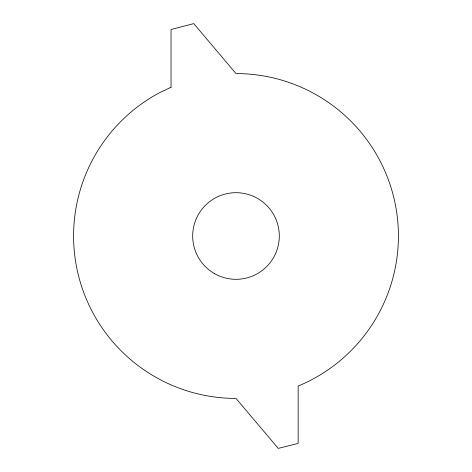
<?xml version="1.0" encoding="UTF-8"?>
<svg xmlns="http://www.w3.org/2000/svg" width="472" height="472" viewBox="0 0 472 472"><rect width="100%" height="100%" fill="white"/><g stroke="black" fill="none" stroke-linecap="round" stroke-linejoin="round"><path stroke-width="0.71" d="M171.029 87.273L159.436 92.76A162.421 162.421 0 0 0 236 398.421L278.25 448.4L298.156 443.414L298.156 386.055A162.421 162.421 0 0 0 236 73.579L193.75 23.6L171.029 29.518L171.029 87.273M214.341 273.512A43.312 43.312 0 0 0 279.312 236A43.312 43.312 0 0 0 214.341 198.488A43.312 43.312 0 0 0 214.341 273.512"/></g></svg>
